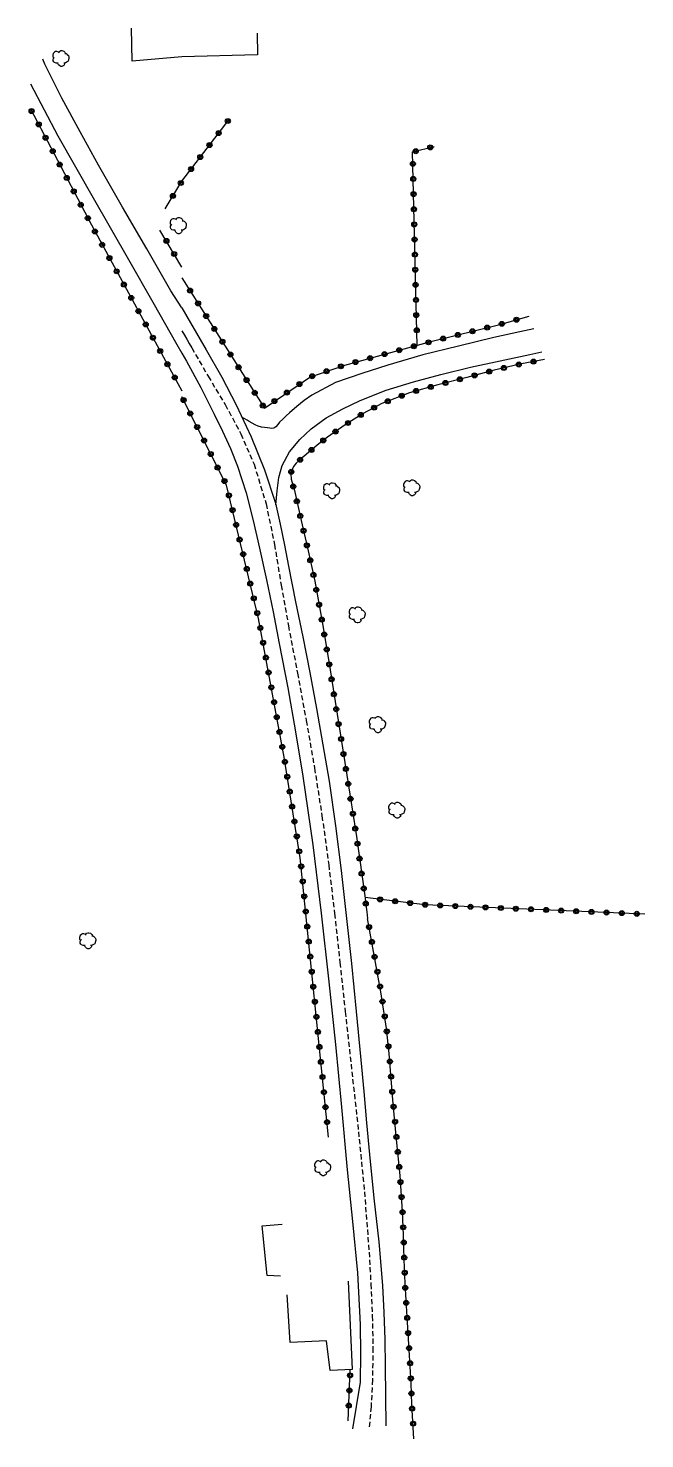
# Model space of a CAD drawing. Header units: millimetres. Extents: x 137000 to 137465, y 120017 to 121000.
# Drawn here: x 136999.8 to 137060.9, y 120017.5 to 120157.4 of the extents above; entities that cross this region are included whole.
import ezdxf

# ---------------------------------------------------------------- set-up
doc = ezdxf.new("R2010")
doc.units = ezdxf.units.MM
doc.linetypes.add('DASHED', pattern=[0.75, 0.5, -0.25])
doc.layers.get('0').update_dxf_attribs({"linetype": 'CONTINUOUS'})
for name, color, linetype in [('W0001', 6, 'DASHED'), ('W0008', 7, 'CONTINUOUS'), ('W0017', 7, 'CONTINUOUS'), ('W0104', 1, 'CONTINUOUS'), ('W0300', 7, 'CONTINUOUS'), ('W0322', 7, 'CONTINUOUS'), ('W0323', 7, 'CONTINUOUS')]:
    doc.layers.add(name, color=color, linetype=linetype)

# ---------------------------------------------------------------- blocks, each defined once
blk = doc.blocks.new('T300')
for p, q in [((-0.8, 0.51), (-0.86, 0.34)), ((-0.86, 0.34), (-0.86, 0.17)), ((-0.86, 0.17), (-0.74, 0.06)), ((-0.69, 0.63), (-0.8, 0.51)), ((-0.8, -0.06), (-0.74, 0.06)), ((-0.74, 0.06), (-0.69, 0.11)), ((-0.57, 0.69), (-0.69, 0.63)), ((-0.46, 0.69), (-0.57, 0.69)), ((-0.29, 0.63), (-0.46, 0.69)), ((-0.29, 0.63), (-0.17, 0.74)), ((-0.23, 0.57), (-0.29, 0.63)), ((-0.17, 0.74), (-0.06, 0.8)), ((-0.06, 0.8), (0.06, 0.8)), ((0.06, 0.8), (0.23, 0.74)), ((0.23, 0.74), (0.34, 0.63)), ((0.34, 0.63), (0.4, 0.51)), ((0.46, 0.46), (0.34, 0.46)), ((0.4, 0.51), (0.4, 0.46)), ((0.57, 0.4), (0.46, 0.46)), ((0.57, 0.4), (0.69, 0.29)), ((0.69, 0.29), (0.74, 0.17)), ((0.74, 0.06), (0.69, -0.17)), ((0.74, 0.17), (0.74, 0.06)), ((-0.8, -0.17), (-0.8, -0.06)), ((-0.8, -0.23), (-0.8, -0.17)), ((-0.74, -0.34), (-0.8, -0.23)), ((-0.69, -0.4), (-0.74, -0.34)), ((-0.51, -0.46), (-0.69, -0.4)), ((-0.4, -0.46), (-0.51, -0.46)), ((-0.4, -0.46), (-0.34, -0.46)), ((-0.34, -0.46), (-0.34, -0.4)), ((-0.34, -0.51), (-0.34, -0.46)), ((-0.29, -0.63), (-0.34, -0.51)), ((-0.17, -0.74), (-0.29, -0.63)), ((-0.06, -0.8), (-0.17, -0.74)), ((0.06, -0.8), (-0.06, -0.8)), ((0.17, -0.74), (0.06, -0.8)), ((0.23, -0.69), (0.17, -0.74)), ((0.29, -0.46), (0.23, -0.46)), ((0.29, -0.63), (0.23, -0.69)), ((0.46, -0.4), (0.29, -0.46)), ((0.34, -0.51), (0.29, -0.63)), ((0.34, -0.51), (0.34, -0.46)), ((0.57, -0.34), (0.46, -0.4)), ((0.63, -0.29), (0.57, -0.34)), ((0.69, -0.17), (0.63, -0.29))]:
    blk.add_line(p, q)
blk = doc.blocks.new('t323o')
at = {"color": 0, "linetype": 'Continuous'}
for radius in [0.25, 0.15]:
    blk.add_circle((0, 0), radius, dxfattribs=at)
blk = doc.blocks.new('t322o')
at = {"color": 0, "linetype": 'Continuous'}
for radius in [0.25, 0.15]:
    blk.add_circle((0, 0), radius, dxfattribs=at)

msp = doc.modelspace()

# ---------------------------------------------------------------- linework, layer by layer
at = {"layer": 'W0001'}
msp.add_lwpolyline([(137015, 120127.33), (137015.25, 120126.91), (137015.49, 120126.5), (137015.73, 120126.07), (137015.97, 120125.65), (137017.6, 120122.83), (137019.28, 120120.02), (137020.85, 120117.13), (137022.15, 120114.12), (137023.34, 120110.18), (137024.17, 120106.16), (137024.84, 120102.11), (137025.55, 120098.1), (137026.45, 120093.4), (137027.32, 120088.69), (137028.14, 120083.97), (137028.88, 120079.23), (137029.55, 120074.39), (137030.13, 120069.54), (137030.66, 120064.68), (137031.18, 120059.82), (137031.84, 120053.86), (137032.5, 120047.91), (137033.09, 120041.94), (137033.55, 120035.97), (137033.73, 120032.81), (137033.87, 120029.64), (137033.93, 120026.47), (137033.88, 120023.3), (137033.75, 120020.64), (137033.56, 120018.6)], dxfattribs=at)
at = {"layer": 'W0008'}
for points in [[(137015, 120129.63), (137015.85, 120128.13), (137017.4, 120125.45), (137018.95, 120122.75), (137020.38, 120120), (137021.85, 120116.82), (137023.18, 120113.57), (137024.27, 120110.25), (137024.75, 120108.18), (137025.15, 120106.1), (137025.55, 120104), (137026.27, 120100.48), (137026.98, 120096.98), (137027.67, 120093.47), (137028.33, 120089.88), (137028.98, 120086.28), (137029.58, 120082.68), (137030.22, 120078.25), (137030.77, 120073.82), (137031.28, 120069.37), (137031.8, 120064.6), (137032.28, 120059.82), (137032.73, 120055.03), (137033.02, 120051.9), (137033.3, 120048.78), (137033.58, 120045.65), (137034.03, 120041.32), (137034.52, 120036.98), (137034.87, 120032.65), (137035.02, 120029.98), (137035.12, 120027.32), (137035.13, 120024.65), (137035.22, 120018.75), (137035.22, 120018.75)], [(137015, 120125.13), (137015.45, 120124.32), (137016.87, 120121.72), (137018.2, 120119.08), (137019.02, 120117.38), (137019.8, 120115.67), (137020.52, 120113.93), (137021.37, 120111.27), (137022.05, 120108.53), (137022.68, 120105.78), (137023.38, 120102.63), (137024.03, 120099.48), (137024.65, 120096.32), (137025.48, 120091.95), (137026.27, 120087.57), (137026.98, 120083.17), (137027.97, 120076.38), (137028.8, 120069.58), (137029.57, 120062.78), (137030.22, 120056.57), (137030.8, 120050.35), (137031.37, 120044.12), (137031.9, 120039.02), (137032.4, 120033.92), (137032.67, 120028.8), (137032.7, 120025.93), (137032.67, 120023.08), (137031.91, 120018.45)]]:
    msp.add_lwpolyline(points, dxfattribs=at)
at = {"layer": 'W0017'}
for points in [[(137015, 120129.63), (137013.91, 120131.32), (137011.51, 120135.47), (137009.1, 120139.61), (137006.74, 120143.78), (137004.91, 120147.09), (137003.11, 120150.42), (137001.42, 120153.8), (137001.21, 120154.27)], [(137000, 120151.82), (137002.7, 120146.67), (137006.2, 120140.53), (137009.71, 120134.4), (137012.11, 120130.18), (137014.5, 120125.97), (137015, 120125.13)], [(137049.88, 120127.54), (137048.5, 120127.23), (137045.92, 120126.67), (137042.4, 120125.82), (137038.88, 120124.95), (137035.42, 120123.92), (137032.82, 120123.1), (137030.23, 120122.22), (137027.87, 120120.97), (137027.12, 120120.42), (137026.38, 120119.83), (137025.67, 120119.22), (137025.33, 120118.9), (137025, 120118.58), (137024.67, 120118.27), (137024.5, 120118.05), (137024.32, 120117.83), (137024.12, 120117.68), (137023.92, 120117.67), (137023.7, 120117.68), (137023.48, 120117.72), (137023.17, 120117.75), (137022.87, 120117.8), (137022.57, 120117.88), (137022.27, 120118.02), (137021.97, 120118.18), (137021.68, 120118.35), (137021.45, 120118.47), (137021.23, 120118.6), (137020.97, 120118.73)], [(137024.32, 120110.07), (137024.45, 120111.47), (137024.6, 120112.78), (137024.92, 120114), (137025.67, 120115.33), (137026.68, 120116.55), (137027.82, 120117.63), (137029.3, 120118.72), (137030.95, 120119.62), (137032.65, 120120.42), (137035.25, 120121.45), (137037.95, 120122.27), (137040.67, 120123), (137043.6, 120123.73), (137046.55, 120124.37), (137049.5, 120124.98), (137050.69, 120125.26)]]:
    msp.add_lwpolyline(points, dxfattribs=at)
at = {"layer": 'W0104'}
for points in [[(137015, 120154.5), (137010.06, 120154.09), (137010.01, 120157.35)], [(137022.47, 120156.86), (137022.48, 120154.72), (137015, 120154.5)], [(137024.77, 120033.6), (137023.45, 120033.65), (137022.95, 120038.58), (137024.92, 120038.75)], [(137031.47, 120033.1), (137031.87, 120024.32), (137029.68, 120024.23), (137029.32, 120027.17), (137025.73, 120027), (137025.42, 120031.75)]]:
    msp.add_lwpolyline(points, dxfattribs=at)
at = {"layer": 'W0322'}
msp.add_lwpolyline([(137038, 120017.46), (137038, 120017.46), (137037.78, 120020.87), (137037.72, 120022.97), (137037.53, 120026.27), (137037.32, 120029.57), (137037.12, 120032.87), (137037.03, 120035.25), (137036.97, 120037.63), (137036.87, 120040.02), (137036.62, 120043.58), (137036.28, 120047.13), (137035.95, 120050.68), (137035.75, 120053.17), (137035.55, 120055.67), (137035.28, 120058.15), (137034.73, 120061.8), (137034.07, 120065.42), (137033.4, 120069.05)], dxfattribs=at)
at = {"layer": 'W0323'}
for points in [[(137000, 120149.34), (137006.02, 120137.85), (137015, 120121.39)], [(137015, 120142.18), (137019.67, 120148.3)], [(137038.3, 120125.9), (137037.87, 120145.08), (137039.99, 120145.62)], [(137013.33, 120139.44), (137015, 120142.18)], [(137015, 120133.67), (137012.81, 120137.32)], [(137015, 120132.6), (137023.17, 120119.68), (137027.67, 120122.75), (137031.13, 120123.95), (137039.67, 120126.27), (137046.5, 120127.97), (137049.43, 120128.81)], [(137050.95, 120124.5), (137048.67, 120124.07), (137045.95, 120123.43), (137043.23, 120122.72), (137040.38, 120121.98), (137037.55, 120121.2), (137034.83, 120120.13), (137032.97, 120119.15), (137031.17, 120118.02), (137029.43, 120116.8), (137028.57, 120116.13), (137027.73, 120115.45), (137026.92, 120114.73), (137026.62, 120114.47), (137026.32, 120114.2), (137026.07, 120113.9), (137025.95, 120113.67), (137025.85, 120113.4), (137025.78, 120113.15), (137025.82, 120112.62), (137025.98, 120112.07), (137026.15, 120111.52), (137026.83, 120108.52), (137027.52, 120105.52), (137028.17, 120102.5), (137028.97, 120098.12), (137029.68, 120093.73), (137030.37, 120089.33), (137031.35, 120083.27), (137032.3, 120077.18), (137033.15, 120071.08), (137033.23, 120070.4), (137033.32, 120069.73), (137033.4, 120069.05)], [(137029.53, 120047.37), (137026.73, 120075.07), (137025.13, 120085.07), (137022.6, 120098.82), (137019.42, 120112.05), (137015, 120120.78)], [(137060.88, 120069.49), (137039.07, 120070.42), (137033.15, 120071.13)], [(137031.48, 120019.25), (137031.68, 120024.32)]]:
    msp.add_lwpolyline(points, dxfattribs=at)

# ---------------------------------------------------------------- block references
at = {"layer": 'W0300'}
for p in [(137003.05, 120154.35), (137014.68, 120137.77), (137029.88, 120111.48), (137037.83, 120111.77), (137032.42, 120099.17), (137034.43, 120088.28), (137036.35, 120079.8), (137005.72, 120066.85), (137029, 120044.33)]:
    msp.add_blockref('T300', p, dxfattribs=at)
at = {"layer": 'W0322'}
for p, rotation in [((137033.55, 120068.21), 100.4033523250538), ((137033.83, 120066.73), 100.4033523250538), ((137034.1, 120065.26), 100.4330403187603), ((137034.37, 120063.78), 100.4330403187603), ((137034.64, 120062.31), 100.4330403187603), ((137034.88, 120060.83), 98.56914187963876), ((137035.1, 120059.35), 98.56914187963876), ((137035.31, 120057.86), 96.1375012336884), ((137035.47, 120056.37), 96.1375012336884), ((137035.61, 120054.88), 94.57392126016597), ((137035.73, 120053.38), 94.57392126016597), ((137035.85, 120051.88), 94.603256696721), ((137035.98, 120050.39), 95.35882484780319), ((137036.12, 120048.9), 95.35882484780319), ((137036.26, 120047.4), 95.35882484780319), ((137036.4, 120045.91), 95.3748233111742), ((137036.54, 120044.42), 95.3748233111742), ((137036.66, 120042.92), 94.01024867565205), ((137036.77, 120041.43), 94.01024867565205), ((137036.87, 120039.93), 92.4019383854744), ((137036.93, 120038.43), 92.4019383854744), ((137036.99, 120036.93), 91.58646873028694), ((137037.03, 120035.43), 91.58646873028694), ((137037.08, 120033.93), 92.0188223160724), ((137037.14, 120032.43), 93.46822925911546), ((137037.23, 120030.94), 93.46822925911546), ((137037.33, 120029.44), 93.74492717330969), ((137037.42, 120027.94), 93.74492717330969), ((137037.52, 120026.45), 93.74492717330969), ((137037.61, 120024.95), 93.19136928060097), ((137037.69, 120023.45), 93.19136928060097), ((137037.75, 120021.95), 91.80013195827668), ((137037.81, 120020.45), 93.65567903635755), ((137037.91, 120018.96), 93.65567903635755)]:
    msp.add_blockref('t322o', p, dxfattribs=dict(at, rotation=rotation))
at = {"layer": 'W0323'}
for p, rotation in [((137000.1, 120149.14), 297.6472080453105), ((137000.8, 120147.81), 297.6472080453105), ((137019.55, 120148.15), 52.65797282101784), ((137001.49, 120146.49), 297.6472080453105), ((137018.64, 120146.95), 52.65797282101784), ((137002.19, 120145.16), 297.6472080453105), ((137017.73, 120145.76), 52.65797282101784), ((137038.17, 120145.16), 14.17626489788439), ((137039.62, 120145.53), 14.17626489788439), ((137002.88, 120143.83), 297.6472080453105), ((137016.82, 120144.57), 52.65797282101784), ((137037.89, 120143.9), 91.29306471473298), ((137003.58, 120142.5), 297.6472080453105), ((137014.89, 120142), 58.63553743291581), ((137015.91, 120143.38), 52.65797282101784), ((137037.93, 120142.4), 91.29306471473298), ((137004.28, 120141.17), 297.6472080453105), ((137014.11, 120140.72), 58.63553743291581), ((137037.96, 120140.9), 91.29306471473298), ((137004.97, 120139.84), 297.6472080453105), ((137038, 120139.4), 91.29306471473298), ((137005.67, 120138.51), 297.6472080453105), ((137038.03, 120137.9), 91.29306471473298), ((137006.38, 120137.19), 298.6260660133158), ((137007.09, 120135.87), 298.6260660133158), ((137013.46, 120136.25), 120.9337454491634), ((137038.06, 120136.4), 91.29306471473298), ((137007.81, 120134.56), 298.6260660133158), ((137014.23, 120134.96), 120.9337454491634), ((137038.1, 120134.9), 91.29306471473298), ((137008.53, 120133.24), 298.6260660133158), ((137038.13, 120133.4), 91.29306471473298), ((137009.25, 120131.92), 298.6260660133158), ((137015.8, 120131.33), 302.3038394941668), ((137038.16, 120131.9), 91.29306471473298), ((137009.97, 120130.61), 298.6260660133158), ((137016.6, 120130.06), 302.3038394941668), ((137038.2, 120130.4), 91.29306471473298), ((137010.69, 120129.29), 298.6260660133158), ((137017.4, 120128.8), 302.3038394941668), ((137038.23, 120128.9), 91.29306471473298), ((137048.15, 120128.44), 16.11594272106986), ((137011.41, 120127.97), 298.6260660133158), ((137012.13, 120126.66), 298.6260660133158), ((137018.21, 120127.53), 302.3038394941668), ((137038.27, 120127.4), 91.29306471473298), ((137042.35, 120126.93), 13.97111671430815), ((137043.8, 120127.3), 13.97111671430815), ((137045.26, 120127.66), 13.97111671430815), ((137046.71, 120128.03), 16.11594272106986), ((137012.84, 120125.34), 298.6260660133158), ((137019.01, 120126.26), 302.3038394941668), ((137036.54, 120125.42), 15.18976773080063), ((137037.99, 120125.81), 15.18976773080063), ((137039.44, 120126.2), 15.18976773080063), ((137040.89, 120126.57), 13.97111671430815), ((137013.56, 120124.02), 298.6260660133158), ((137019.81, 120124.99), 302.3038394941668), ((137032.2, 120124.24), 15.18976773080063), ((137033.65, 120124.63), 15.18976773080063), ((137035.09, 120125.03), 15.18976773080063), ((137048.38, 120124), 193.1346889394058), ((137049.85, 120124.29), 190.6272028013413), ((137014.28, 120122.71), 298.6260660133158), ((137020.61, 120123.73), 302.3038394941668), ((137021.41, 120122.46), 302.3038394941668), ((137027.92, 120122.84), 19.09689854320087), ((137029.34, 120123.33), 19.09689854320087), ((137030.76, 120123.82), 19.09689854320087), ((137042.56, 120122.54), 194.4423218045212), ((137044.01, 120122.92), 194.7632831373047), ((137045.46, 120123.3), 194.7632831373047), ((137046.92, 120123.66), 193.1346889394058), ((137022.21, 120121.19), 302.3038394941668), ((137025.41, 120121.21), 34.27660360555213), ((137026.65, 120122.06), 34.27660360555213), ((137038.21, 120121.38), 195.4500248162312), ((137039.66, 120121.78), 195.4500248162312), ((137041.11, 120122.17), 194.4423218045212), ((137015.16, 120120.47), 116.8294953866818), ((137023.02, 120119.92), 302.3038394941668), ((137024.17, 120120.37), 34.27660360555213), ((137034.04, 120119.72), 207.7800499246372), ((137035.4, 120120.35), 201.4405591031985), ((137036.79, 120120.9), 201.4405591031985), ((137015.83, 120119.14), 116.8294953866818), ((137032.73, 120119), 212.1881351364404), ((137016.51, 120117.8), 116.8294953866818), ((137030.22, 120117.35), 215.0629225541112), ((137031.46, 120118.2), 212.1881351364404), ((137017.19, 120116.46), 116.8294953866818), ((137027.84, 120115.53), 219.3155846857641), ((137029.01, 120116.47), 217.6037467314151), ((137017.86, 120115.12), 116.8294953866818), ((137026.71, 120114.55), 221.5623350075311), ((137018.54, 120113.78), 116.8294953866818), ((137025.84, 120113.36), 254.9972839770906), ((137019.22, 120112.44), 116.8294953866818), ((137026.03, 120111.9), 286.8901976320938), ((137019.66, 120111.02), 103.5247149485732), ((137026.39, 120110.44), 282.8257267037905), ((137020.02, 120109.56), 103.5247149485732), ((137026.73, 120108.98), 282.8257267037905), ((137020.37, 120108.1), 103.5247149485732), ((137027.06, 120107.52), 282.8438828465058), ((137020.72, 120106.64), 103.5247149485732), ((137027.39, 120106.06), 282.8438828465058), ((137021.07, 120105.19), 103.5247149485732), ((137027.72, 120104.59), 282.1582922458248), ((137021.42, 120103.73), 103.5247149485732), ((137028.03, 120103.13), 282.1582922458248), ((137021.77, 120102.27), 103.5247149485732), ((137028.32, 120101.65), 280.343953854624), ((137022.12, 120100.81), 103.5247149485732), ((137028.59, 120100.18), 280.343953854624), ((137022.47, 120099.35), 103.5247149485732), ((137028.86, 120098.7), 280.343953854624), ((137022.77, 120097.88), 100.437899582806), ((137023.04, 120096.41), 100.437899582806), ((137029.11, 120097.22), 279.2757192925764), ((137023.32, 120094.93), 100.437899582806), ((137029.35, 120095.74), 279.2757192925764), ((137023.59, 120093.46), 100.437899582806), ((137029.6, 120094.26), 279.2757192925764), ((137023.86, 120091.98), 100.437899582806), ((137029.83, 120092.78), 278.8361637546085), ((137024.13, 120090.51), 100.437899582806), ((137030.06, 120091.3), 278.8361637546085), ((137024.4, 120089.03), 100.437899582806), ((137030.29, 120089.82), 278.8361637546085), ((137024.67, 120087.56), 100.437899582806), ((137030.53, 120088.34), 279.2048079315281), ((137030.77, 120086.86), 279.2048079315281), ((137024.95, 120086.08), 100.437899582806), ((137031.01, 120085.37), 279.2048079315281), ((137025.21, 120084.6), 99.09027692085483), ((137031.25, 120083.89), 279.2048079315281), ((137025.44, 120083.12), 99.09027692085483), ((137031.48, 120082.41), 278.8749134269411), ((137025.68, 120081.64), 99.09027692085483), ((137031.71, 120080.93), 278.8749134269411), ((137025.92, 120080.16), 99.09027692085483), ((137031.95, 120079.45), 278.8749134269411), ((137026.15, 120078.68), 99.09027692085483), ((137032.18, 120077.97), 278.8749134269411), ((137026.39, 120077.2), 99.09027692085483), ((137032.4, 120076.48), 277.9327583142182), ((137026.63, 120075.72), 99.09027692085483), ((137032.6, 120075), 277.9327583142182), ((137026.82, 120074.23), 95.77202532928202), ((137032.81, 120073.51), 277.9327583142182), ((137026.97, 120072.74), 95.77202532928202), ((137027.12, 120071.25), 95.77202532928202), ((137033.02, 120072.03), 277.9327583142182), ((137034.64, 120070.95), 173.1003404830061), ((137036.13, 120070.77), 173.1003404830061), ((137027.27, 120069.75), 95.77202532928202), ((137033.22, 120070.54), 276.9287633206825), ((137037.62, 120070.59), 173.1003404830061), ((137039.11, 120070.42), 177.5633517531988), ((137040.61, 120070.35), 177.5633517531988), ((137042.1, 120070.29), 177.5633517531988), ((137043.6, 120070.22), 177.5633517531988), ((137045.1, 120070.16), 177.5633517531988), ((137046.6, 120070.1), 177.5633517531988), ((137048.1, 120070.03), 177.5633517531988), ((137049.6, 120069.97), 177.5633517531988), ((137051.1, 120069.91), 177.5633517531988), ((137052.59, 120069.84), 177.5633517531988), ((137054.09, 120069.78), 177.5633517531988), ((137055.59, 120069.71), 177.5633517531988), ((137057.09, 120069.65), 177.5633517531988), ((137058.59, 120069.59), 177.5633517531988), ((137060.09, 120069.52), 177.5633517531988), ((137027.42, 120068.26), 95.77202532928202), ((137027.57, 120066.77), 95.77202532928202), ((137027.72, 120065.28), 95.77202532928202), ((137027.87, 120063.78), 95.77202532928202), ((137028.02, 120062.29), 95.77202532928202), ((137028.18, 120060.8), 95.77202532928202), ((137028.33, 120059.31), 95.77202532928202), ((137028.48, 120057.81), 95.77202532928202), ((137028.63, 120056.32), 95.77202532928202), ((137028.78, 120054.83), 95.77202532928202), ((137028.93, 120053.34), 95.77202532928202), ((137029.08, 120051.84), 95.77202532928202), ((137029.23, 120050.35), 95.77202532928202), ((137029.38, 120048.86), 95.77202532928202), ((137031.66, 120023.75), 87.73964664225048), ((137031.6, 120022.25), 87.73964664225048), ((137031.54, 120020.75), 87.73964664225048)]:
    msp.add_blockref('t323o', p, dxfattribs=dict(at, rotation=rotation))

doc.saveas('drawing.dxf')
